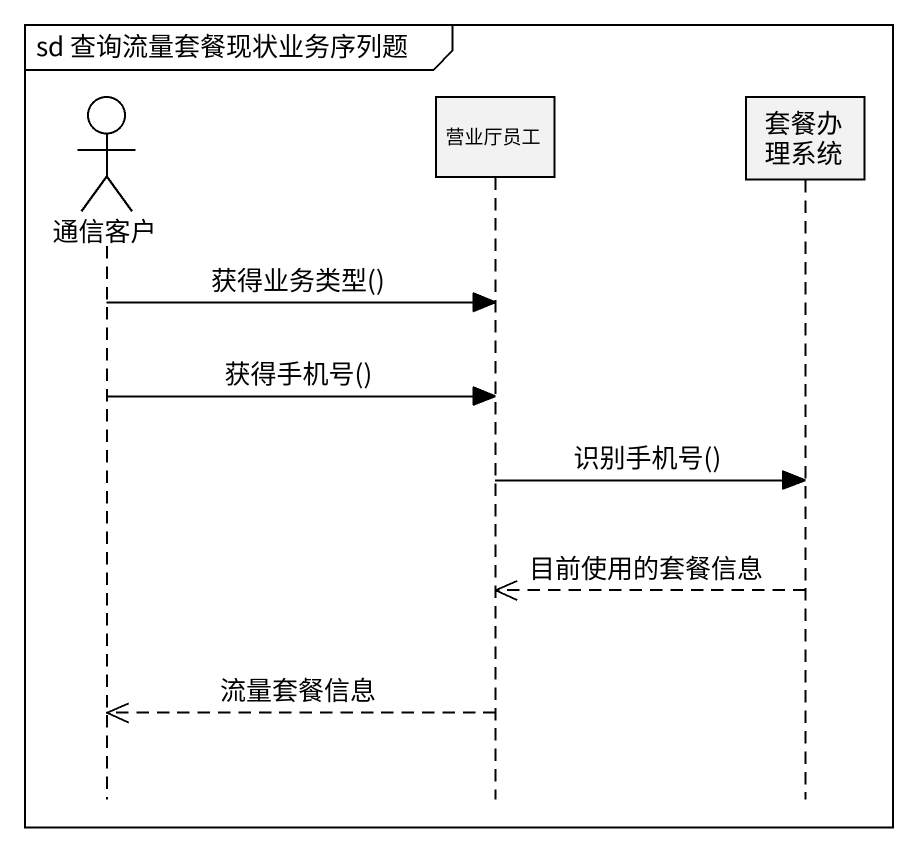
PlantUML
@startuml
mainframe sd 查询流量套餐现状业务序列题
hide footbox
actor 通信客户
participant 营业厅员工
participant 套餐办理系统

通信客户 -> 营业厅员工 : 获得业务类型()
通信客户 -> 营业厅员工 : 获得手机号()
营业厅员工 -> 套餐办理系统 : 识别手机号()
套餐办理系统 -->> 营业厅员工 : 目前使用的套餐信息
营业厅员工 -->> 通信客户 : 流量套餐信息
@enduml
